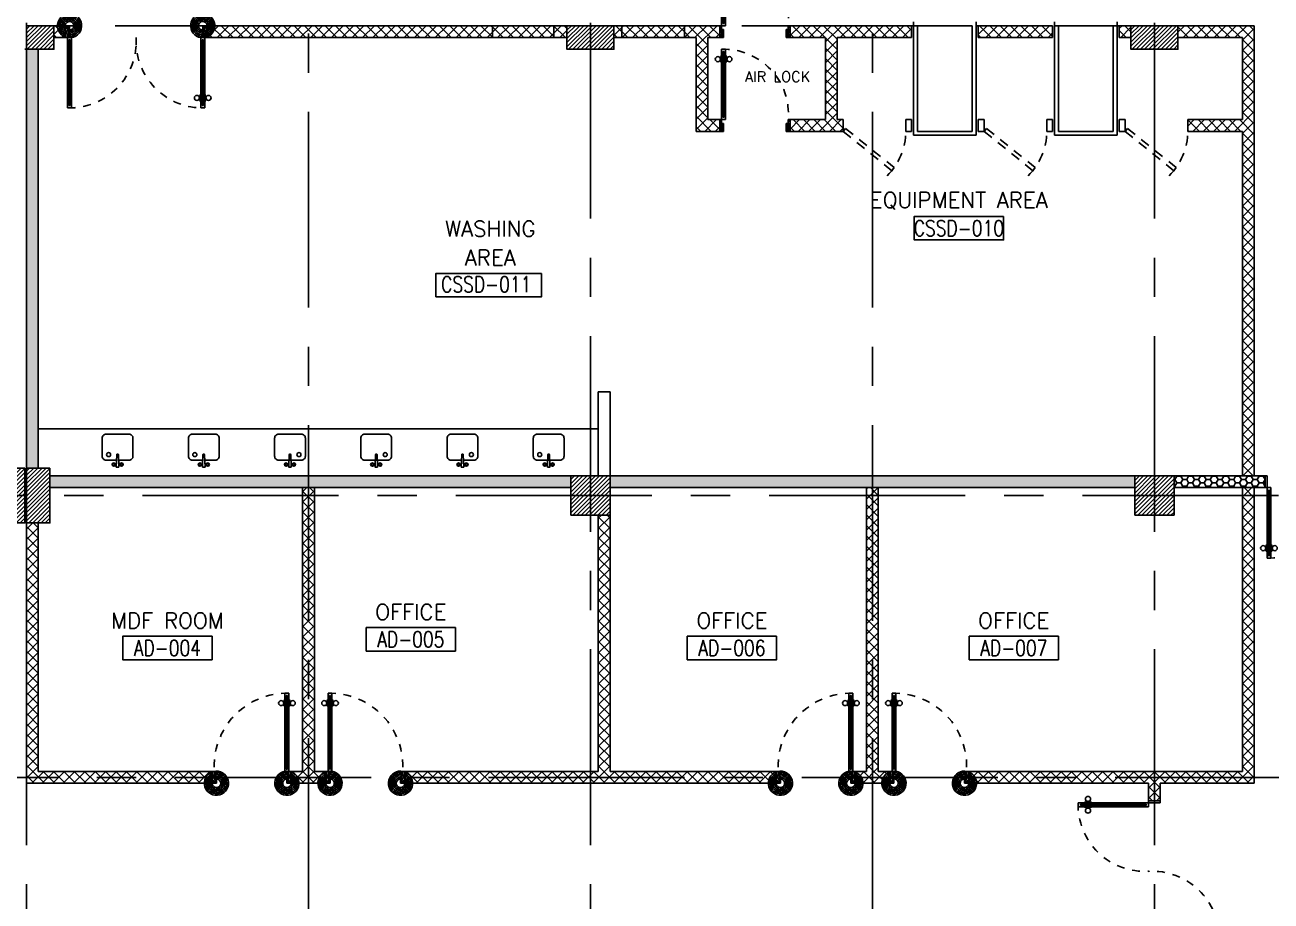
# Model space of a CAD drawing. Extents: x 417866.9 to 417960.2, y 43448 to 43538.2.
# Drawn here: x 417915.52 to 417931.43, y 43483.29 to 43494.48 of the extents above; entities that cross this region are included whole.
import ezdxf
from ezdxf.enums import TextEntityAlignment as Align

# ---------------------------------------------------------------- set-up
doc = ezdxf.new("R2010")
doc.units = 0
doc.header["$MEASUREMENT"] = 0
for name, pattern in [('CENTERX2', [4, 2.5, -0.5, 0.5, -0.5]), ('HIDDEN', [0.375, 0.25, -0.125]), ('HIDDEN2', [0.1875, 0.125, -0.0625])]:
    doc.linetypes.add(name, pattern=pattern)
doc.layers.get('0').update_dxf_attribs({"linetype": 'CONTINUOUS'})
for name, color, linetype in [('AXES', 11, 'CENTERX2'), ('COL', 2, 'CONTINUOUS'), ('DIM', 4, 'CONTINUOUS'), ('DOOR', 4, 'CONTINUOUS'), ('EJ', 8, 'CONTINUOUS'), ('EQ', 5, 'CONTINUOUS'), ('FHC', 2, 'CONTINUOUS'), ('FIX', 3, 'CONTINUOUS'), ('HAT', 8, 'CONTINUOUS'), ('ME-FIX', 3, 'CONTINUOUS'), ('RM-BOX', 2, 'CONTINUOUS'), ('RM-NAME', 2, 'CONTINUOUS'), ('RM-NO', 2, 'CONTINUOUS'), ('WALL', 2, 'CONTINUOUS'), ('WallType', 11, 'CONTINUOUS'), ('WallType2', 3, 'CONTINUOUS'), ('WIN', 5, 'CONTINUOUS')]:
    doc.layers.add(name, color=color, linetype=linetype)
doc.layers.get('DIM').off()
doc.styles.add('ROMANC', font='romanc', dxfattribs={"height": 0.1})
doc.styles.add('ROMANS', font='ROMANS.shx', dxfattribs={"width": 0.6})
pattern_1 = [(0, (0, 0), (0.075, 0.04330127), [0.05, -0.1]), (120, (0, 0), (-0.074999999836, 0.043301270284), [0.05, -0.1]), (60, (0, 0), (1.64e-10, 0.086602540284), [-0.1, 0.05])]
pattern_2 = [(45, (0, 0), (-0.066291260736, 0.066291260736), []), (135, (0, 0), (-0.066291260736, -0.066291260736), [])]

# ---------------------------------------------------------------- blocks, each defined once
blk = doc.blocks.new('RM1')
at = {"layer": 'RM-BOX'}
blk.add_lwpolyline([(570, -200), (-570, -200), (-570, -500), (570, -500)], close=True, dxfattribs=at)
at = {"layer": 'RM-NAME', "style": 'ROMANS'}
for tag, p in [('ROOMNAME1', (0, 324)), ('ROOMNAME2', (0, 0))]:
    blk.add_attdef(tag, text='', height=200, dxfattribs=at).set_placement(p, align=Align.MIDDLE)
at = {"layer": 'RM-NO', "style": 'ROMANS', "width": 0.8}
blk.add_attdef('ROOMNO', text='', height=200, dxfattribs=at).set_placement((0, -350), align=Align.MIDDLE)
blk = doc.blocks.new('A$C24ED45A6')
at = {"layer": 'DOOR', "color": 0, "linetype": 'ByBlock'}
for p, q in [((925, 1100), (925, 1150)), ((925, 1150), (975, 1150)), ((975, 1150), (925, 1150)), ((942, 1100), (942, 1120)), ((958, 1120), (942, 1120)), ((958, 1100), (958, 1120)), ((975, 1100), (975, 1150)), ((909, 1055), (909, 990)), ((918, 1055), (909, 1055)), ((918, 990), (909, 990)), ((918, 978), (918, 1068)), ((925, 1068), (918, 1068)), ((918, 1055), (918, 990)), ((925, 978), (918, 978)), ((942, 1100), (925, 1100)), ((975, 1100), (958, 1100)), ((975, 1068), (982, 1068)), ((975, 978), (982, 978)), ((982, 978), (982, 1068)), ((982, 1055), (982, 990)), ((982, 1055), (991, 1055)), ((982, 990), (991, 990)), ((991, 1055), (991, 990)), ((925, 150), (925, 200)), ((925, 200), (942, 200)), ((942, 200), (942, 180)), ((942, 180), (958, 180)), ((958, 180), (958, 200)), ((958, 200), (975, 200)), ((975, 200), (975, 150)), ((0, 0), (0, 150)), ((0, 150), (25, 150)), ((50, 0), (0, 0)), ((25, 150), (25, 100)), ((25, 100), (50, 100)), ((50, 100), (50, 0)), ((925, 150), (975, 150)), ((975, 100), (950, 100)), ((950, 100), (950, 0)), ((1000, 150), (975, 150)), ((975, 150), (975, 100)), ((1000, 150), (1000, 0)), ((950, 0), (1000, 0))]:
    blk.add_line(p, q, dxfattribs=at)
at = {"layer": 'DOOR', "linetype": 'ByBlock'}
for p, q in [((925, 1100), (925, 200)), ((942, 200), (942, 1100)), ((958, 200), (958, 1100)), ((975, 200), (975, 1100))]:
    blk.add_line(p, q, dxfattribs=at)
at = {"layer": 'DOOR', "color": 9, "linetype": 'ByBlock'}
for p, q in [((50, 0), (0, 114)), ((50, 0), (0, 40)), ((50, 0), (37, 100)), ((950, 0), (1000, 114)), ((950, 0), (963, 100)), ((950, 0), (1000, 40))]:
    blk.add_line(p, q, dxfattribs=at)
at = {"layer": 'DOOR', "color": 0, "linetype": 'ByBlock'}
for centre in [(876, 1023), (1024, 1023)]:
    blk.add_circle(centre, 32.4, dxfattribs=at)
at = {"layer": 'DOOR', "linetype": 'HIDDEN', "ltscale": 0.5}
blk.add_arc((950, 222), 928, 88.456, 184.4816, dxfattribs=at)
at = {"layer": 'DOOR', "color": 9, "linetype": 'ByBlock'}
for centre, radius, start, end in [((50, 0), 154, 103.7142, 108.8947), ((50, 0), 134, 100.72, 111.8402), ((50, 0), 114, 102.6226, 115.9162), ((50, 0), 94.4, 90, 121.9818), ((50, 0), 74.4, 90, 132.2236), ((50, 0), 54.4, 90, 156.7926), ((50, 0), 34.4, 90, 180), ((50, 0), 14.4, 90, 180), ((950, 0), 94.4, 58.0182, 90), ((950, 0), 74.4, 47.7764, 90), ((950, 0), 54.4, 23.2074, 90), ((950, 0), 34.4, 0, 90), ((950, 0), 14.4, 0, 90), ((950, 0), 134, 68.1598, 79.28), ((950, 0), 114, 64.0838, 77.3774), ((950, 0), 154, 71.1053, 76.2858)]:
    blk.add_arc(centre, radius, start, end, dxfattribs=at)
at = {"layer": 'WALL'}
blk.add_line((1000, 0), (1000, 150), dxfattribs=at)
blk = doc.blocks.new('COL50')
at = {"layer": 'COL'}
blk.add_lwpolyline([(-250, 250), (-250, -250), (250, -250), (250, 250)], close=True, dxfattribs=at)
blk = doc.blocks.new('*X71')
at = {"color": 0}
for p, q in [((227929, 32290), (228400, 32761)), ((227929, 32343), (228347, 32761)), ((227929, 32396), (228294, 32761)), ((227929, 32449), (228241, 32761)), ((227929, 32502), (228188, 32761)), ((227929, 32555), (228135, 32761)), ((227929, 32608), (228082, 32761)), ((227929, 32661), (228029, 32761)), ((227929, 32714), (227976, 32761)), ((227953, 32261), (228429, 32737)), ((228006, 32261), (228429, 32684)), ((228059, 32261), (228429, 32631)), ((228112, 32261), (228429, 32578)), ((228165, 32261), (228429, 32525)), ((228218, 32261), (228429, 32472)), ((228271, 32261), (228429, 32419)), ((228324, 32261), (228429, 32366)), ((228377, 32261), (228429, 32312))]:
    blk.add_line(p, q, dxfattribs=at)
blk = doc.blocks.new('*X69')
at = {"color": 0}
for p, q in [((235129, 32277), (235612, 32761)), ((235129, 32330), (235559, 32761)), ((235129, 32383), (235506, 32761)), ((235129, 32436), (235453, 32761)), ((235129, 32489), (235400, 32761)), ((235129, 32542), (235347, 32761)), ((235129, 32595), (235294, 32761)), ((235129, 32649), (235241, 32761)), ((235129, 32702), (235188, 32761)), ((235129, 32755), (235135, 32761)), ((235165, 32261), (235629, 32724)), ((235218, 32261), (235629, 32671)), ((235271, 32261), (235629, 32618)), ((235324, 32261), (235629, 32565)), ((235377, 32261), (235629, 32512)), ((235430, 32261), (235629, 32459)), ((235483, 32261), (235629, 32406)), ((235537, 32261), (235629, 32353)), ((235590, 32261), (235629, 32300))]:
    blk.add_line(p, q, dxfattribs=at)
blk = doc.blocks.new('C11')
at = {"layer": 'HAT'}
h = blk.add_hatch(dxfattribs=at)
h.set_pattern_fill('ANSI31', color=256, scale=300, style=0)
h.set_pattern_definition([(45, (-383765.23, -62181), (-26.5165043, 26.5165043), [])])
h.paths.add_polyline_path([(-20, 350), (-20, 700), (-320, 700), (-320, 350)])
h.paths.add_polyline_path([(-320, 0), (-20, 0), (-20, 350), (-320, 350)])
h = blk.add_hatch(dxfattribs=at)
h.set_pattern_fill('ANSI31', color=256, scale=300, style=0)
h.set_pattern_definition([(45, (-383445.23, -62181), (-26.5165043, 26.5165043), [])])
h.paths.add_polyline_path([(300, 350), (300, 700), (0, 700), (0, 350)])
h.paths.add_polyline_path([(0, 0), (300, 0), (300, 350), (0, 350)])
at = {"layer": 'COL'}
for points in [[(-20, 700), (-20, 0), (-320, 0), (-320, 700)], [(300, 700), (300, 0), (0, 0), (0, 700)]]:
    blk.add_lwpolyline(points, close=True, dxfattribs=at)
blk = doc.blocks.new('DOOR90')
at = {"layer": 'DOOR', "color": 7, "linetype": 'ByBlock'}
for p, q in [((-150, 0), (0, 0)), ((-150, 0), (-150, -25)), ((0, -50), (-114, 0)), ((0, -50), (-40, 0)), ((0, -50), (0, 0)), ((-1000, -25), (-1050, -25)), ((-1050, -75), (-1050, -25)), ((-1050, -25), (-1050, -75)), ((-1000, -75), (-1050, -75)), ((-1000, -42), (-1020, -42)), ((-1020, -42), (-1020, -58)), ((-1000, -58), (-1020, -58)), ((-1000, -25), (-1000, -42)), ((-1000, -58), (-1000, -75)), ((-878, -18), (-968, -18)), ((-968, -25), (-968, -18)), ((-968, -75), (-968, -82)), ((-878, -82), (-968, -82)), ((-955, -9), (-890, -9)), ((-955, -18), (-955, -9)), ((-955, -18), (-890, -18)), ((-955, -82), (-890, -82)), ((-955, -82), (-955, -91)), ((-955, -91), (-890, -91)), ((-890, -18), (-890, -9)), ((-890, -82), (-890, -91)), ((-878, -25), (-878, -18)), ((-878, -75), (-878, -82)), ((-200, -25), (-150, -25)), ((-200, -42), (-200, -25)), ((-180, -42), (-200, -42)), ((-200, -58), (-180, -58)), ((-200, -75), (-200, -58)), ((-150, -75), (-200, -75)), ((-180, -58), (-180, -42)), ((-150, -25), (-100, -25)), ((-150, -75), (-150, -25)), ((-100, -25), (-100, -50)), ((0, -50), (-100, -37)), ((-100, -50), (0, -50)), ((-150, -875), (-100, -875)), ((-150, -900), (-150, -875)), ((-150, -900), (0, -900)), ((0, -900), (-150, -900)), ((0, -850), (-114, -900)), ((-100, -875), (-100, -850)), ((0, -850), (-100, -863)), ((-100, -850), (0, -850)), ((0, -850), (-40, -900)), ((0, -850), (0, -900))]:
    blk.add_line(p, q, dxfattribs=at)
at = {"layer": 'DOOR', "linetype": 'ByBlock'}
for p, q in [((-200, -25), (-1000, -25)), ((-200, -42), (-1000, -42)), ((-200, -58), (-1000, -58)), ((-1000, -75), (-200, -75))]:
    blk.add_line(p, q, dxfattribs=at)
at = {"layer": 'DOOR', "color": 7, "linetype": 'ByBlock'}
for centre in [(-923, 24), (-923, -124)]:
    blk.add_circle(centre, 32.4, dxfattribs=at)
for centre, radius, start, end in [((0, -50), 154, 161.1053, 166.2858), ((0, -50), 94.4, 148.0182, 180), ((0, -50), 134, 158.1598, 169.28), ((0, -50), 114, 154.0838, 167.3774), ((0, -50), 74.4, 137.7764, 180), ((0, -50), 54.4, 113.2074, 180), ((0, -50), 34.4, 90, 180), ((0, -50), 14.4, 90, 180), ((0, -850), 154, 193.7142, 198.8947), ((0, -850), 134, 190.72, 201.8402), ((0, -850), 94.4, 180, 211.9818), ((0, -850), 74.4, 180, 222.2236), ((0, -850), 54.4, 180, 246.7926), ((0, -850), 34.4, 180, 270), ((0, -850), 14.4, 180, 270)]:
    blk.add_arc(centre, radius, start, end, dxfattribs=at)
at = {"layer": 'DOOR', "linetype": 'HIDDEN', "ltscale": 0.5}
blk.add_arc((-222, -50), 828, 178.2701, 275.003, dxfattribs=at)
blk = doc.blocks.new('fe-door')
at = {"layer": 'DOOR', "color": 0, "linetype": 'ByBlock'}
for p, q in [((-900, 1775), (-900, 1725)), ((-900, 1725), (-900, 1775)), ((-850, 1775), (-900, 1775)), ((-870, 1758), (-870, 1742)), ((-850, 1758), (-870, 1758)), ((-850, 1775), (-850, 1758)), ((-818, 1775), (-818, 1782)), ((-728, 1782), (-818, 1782)), ((-805, 1782), (-805, 1791)), ((-805, 1791), (-740, 1791)), ((-805, 1782), (-740, 1782)), ((-740, 1782), (-740, 1791)), ((-728, 1775), (-728, 1782)), ((-50, 1758), (-50, 1775)), ((-50, 1775), (0, 1775)), ((-30, 1758), (-50, 1758)), ((-30, 1742), (-30, 1758)), ((150, 1800), (0, 1800)), ((0, 1800), (0, 1775)), ((0, 1725), (0, 1775)), ((0, 1775), (150, 1775)), ((150, 1775), (150, 1800)), ((-850, 1725), (-900, 1725)), ((-850, 1742), (-870, 1742)), ((-850, 1742), (-850, 1725)), ((-818, 1725), (-818, 1718)), ((-728, 1718), (-818, 1718)), ((-805, 1718), (-805, 1709)), ((-805, 1718), (-740, 1718)), ((-805, 1709), (-740, 1709)), ((-740, 1718), (-740, 1709)), ((-728, 1725), (-728, 1718)), ((-50, 1725), (-50, 1742)), ((-50, 1742), (-30, 1742)), ((0, 1725), (-50, 1725)), ((0, 75), (0, 25)), ((0, 75), (50, 75)), ((0, 0), (0, 25)), ((0, 25), (50, 25)), ((150, 25), (0, 25)), ((0, 0), (150, 0)), ((30, 58), (30, 42)), ((50, 58), (30, 58)), ((30, 42), (50, 42)), ((50, 75), (50, 58)), ((50, 42), (50, 25)), ((150, 25), (150, 0)), ((850, 58), (850, 75)), ((850, 75), (900, 75)), ((850, 58), (870, 58)), ((850, 25), (850, 42)), ((850, 42), (870, 42)), ((850, 25), (900, 25)), ((870, 42), (870, 58)), ((900, 25), (900, 75)), ((900, 75), (900, 25))]:
    blk.add_line(p, q, dxfattribs=at)
at = {"layer": 'DOOR', "linetype": 'ByBlock'}
for p, q in [((-50, 1775), (-850, 1775)), ((-50, 1758), (-850, 1758)), ((-50, 1742), (-850, 1742)), ((-850, 1725), (-50, 1725)), ((850, 75), (50, 75)), ((50, 58), (850, 58)), ((50, 42), (850, 42)), ((50, 25), (850, 25))]:
    blk.add_line(p, q, dxfattribs=at)
at = {"layer": 'DOOR', "color": 0, "linetype": 'ByBlock'}
for centre in [(-773, 1824), (-773, 1676)]:
    blk.add_circle(centre, 32.4, dxfattribs=at)
at = {"layer": 'DOOR', "linetype": 'HIDDEN', "ltscale": 0.5}
for centre, start, end in [((-49, 1750), 178.3174, 273.2965), ((49, 50), 358.3174, 93.2965)]:
    blk.add_arc(centre, 851, start, end, dxfattribs=at)
at = {"layer": 'WALL'}
for p, q in [((0, 1800), (150, 1800)), ((0, 0), (150, 0))]:
    blk.add_line(p, q, dxfattribs=at)
at = {"layer": 'WALL', "linetype": 'ByBlock'}
blk.add_line((0, 1800), (150, 1800), dxfattribs=at)
blk = doc.blocks.new('A$C272A55A0')
at = {"layer": 'DOOR', "color": 0, "linetype": 'ByBlock'}
for p, q in [((0, 900), (0, 1050)), ((50, 1050), (0, 1050)), ((50, 950), (50, 1050)), ((1750, 950), (1750, 1050)), ((1750, 1050), (1800, 1050)), ((1800, 1050), (1800, 900)), ((0, 900), (25, 900)), ((25, 950), (50, 950)), ((25, 900), (25, 950)), ((75, 900), (25, 900)), ((25, 850), (25, 900)), ((42, 850), (25, 850)), ((58, 870), (42, 870)), ((42, 870), (42, 850)), ((58, 850), (58, 870)), ((75, 850), (58, 850)), ((75, 900), (75, 850)), ((1725, 900), (1775, 900)), ((1725, 900), (1725, 850)), ((1725, 850), (1742, 850)), ((1742, 870), (1758, 870)), ((1742, 850), (1742, 870)), ((1775, 950), (1750, 950)), ((1758, 870), (1758, 850)), ((1758, 850), (1775, 850)), ((1775, 900), (1775, 950)), ((1800, 900), (1775, 900)), ((1775, 850), (1775, 900)), ((1718, 160), (1709, 160)), ((1709, 95), (1709, 160)), ((1725, 173), (1718, 173)), ((1718, 173), (1718, 83)), ((1718, 95), (1718, 160)), ((1775, 173), (1782, 173)), ((1782, 173), (1782, 83)), ((1782, 160), (1791, 160)), ((1782, 95), (1782, 160)), ((1791, 95), (1791, 160)), ((25, 50), (42, 50)), ((25, 50), (25, 0)), ((25, 0), (75, 0)), ((75, 0), (25, 0)), ((42, 50), (42, 30)), ((42, 30), (58, 30)), ((58, 50), (75, 50)), ((58, 50), (58, 30)), ((75, 50), (75, 0)), ((1718, 95), (1709, 95)), ((1725, 83), (1718, 83)), ((1742, 50), (1725, 50)), ((1725, 50), (1725, 0)), ((1775, 0), (1725, 0)), ((1725, 0), (1775, 0)), ((1742, 50), (1742, 30)), ((1758, 30), (1742, 30)), ((1775, 50), (1758, 50)), ((1758, 50), (1758, 30)), ((1775, 83), (1782, 83)), ((1775, 50), (1775, 0)), ((1782, 95), (1791, 95))]:
    blk.add_line(p, q, dxfattribs=at)
at = {"layer": 'DOOR', "color": 9, "linetype": 'ByBlock'}
for p, q in [((50, 1050), (0, 1010)), ((50, 1050), (0, 937)), ((50, 1050), (37, 950)), ((1750, 1050), (1800, 1010)), ((1750, 1050), (1800, 937)), ((1750, 1050), (1763, 950))]:
    blk.add_line(p, q, dxfattribs=at)
at = {"layer": 'DOOR', "linetype": 'ByBlock'}
for p, q in [((25, 850), (25, 50)), ((42, 850), (42, 50)), ((58, 850), (58, 50)), ((75, 50), (75, 850)), ((1725, 50), (1725, 850)), ((1742, 850), (1742, 50)), ((1758, 850), (1758, 50)), ((1775, 850), (1775, 50))]:
    blk.add_line(p, q, dxfattribs=at)
at = {"layer": 'DOOR', "color": 0, "linetype": 'ByBlock'}
for centre in [(1676, 128), (1824, 128)]:
    blk.add_circle(centre, 32.4, dxfattribs=at)
at = {"layer": 'DOOR', "color": 9, "linetype": 'ByBlock'}
for centre, radius, start, end in [((50, 1050), 54.4, 203.2074, 270), ((50, 1050), 74.4, 227.7764, 270), ((50, 1050), 94.4, 238.0182, 270), ((50, 1050), 34.4, 180, 270), ((50, 1050), 14.4, 180, 270), ((1750, 1050), 14.4, 270, 0), ((1750, 1050), 34.4, 270, 0), ((1750, 1050), 54.4, 270, 336.7926), ((1750, 1050), 74.4, 270, 312.2236), ((1750, 1050), 94.4, 270, 301.9818), ((50, 1050), 114, 244.0838, 257.3774), ((50, 1050), 134, 248.1598, 259.28), ((50, 1050), 154, 251.1053, 256.2858), ((1750, 1050), 114, 282.6226, 295.9162), ((1750, 1050), 134, 280.72, 291.8402), ((1750, 1050), 154, 283.7142, 288.8947)]:
    blk.add_arc(centre, radius, start, end, dxfattribs=at)
at = {"layer": 'DOOR', "linetype": 'HIDDEN', "ltscale": 0.5}
for centre, start, end in [((50, 851), 268.3174, 3.2965), ((1750, 851), 176.7035, 271.6826)]:
    blk.add_arc(centre, 851, start, end, dxfattribs=at)
at = {"layer": 'WALL', "linetype": 'ByBlock'}
blk.add_line((1800, 900), (1800, 1050), dxfattribs=at)
blk = doc.blocks.new('A$C3D1F6B3C')
at = {"layer": 'ME-FIX'}
blk.add_lwpolyline([(0.209, 0.088), (0.343, 0.088, 0.414214), (0.393, 0.138), (0.393, 0.369, 0.414214), (0.343, 0.419), (0.05, 0.419, 0.414214), (0, 0.369), (0, 0.138, 0.414214), (0.05, 0.088), (0.184, 0.088)], format="xyb", dxfattribs=at)
blk.add_lwpolyline([(0.18, 0), (0.212, 0), (0.206, 0.155, 1), (0.186, 0.155)], format="xyb", close=True, dxfattribs=at)
for centre, radius in [((0.082, 0.158), 0.0255), ((0.147, 0.031), 0.0217), ((0.147, 0.031), 0.014), ((0.246, 0.031), 0.0217), ((0.246, 0.031), 0.014)]:
    blk.add_circle(centre, radius, dxfattribs=at)

msp = doc.modelspace()

# ---------------------------------------------------------------- hatches: boundary and pattern name
at = {"layer": 'FHC', "linetype": 'ByBlock', "ltscale": 0.3}
h = msp.add_hatch(dxfattribs=at)
h.set_pattern_fill('ANSI32', color=11, scale=175, angle=90, style=0)
h.set_pattern_definition([(135, (417946.38262, 43252.75314), (-0.046403882, -0.046403882), []), (135, (417946.38262, 43252.78408), (-0.046403882, -0.046403882), [])])
h.paths.add_polyline_path([(417915.3316, 43485.8693), (417915.1416, 43485.8693), (417915.1416, 43484.9493), (417915.3316, 43484.9493)])
h.paths.add_polyline_path([(417915.7527, 43484.7367), (417915.3319, 43484.7367), (417915.3319, 43484.9992), (417915.7527, 43484.9992)], flags=9)
at = {"layer": 'HAT'}
h = msp.add_hatch(dxfattribs=at)
h.set_pattern_fill('ANSI31', color=256, scale=0.3, style=0)
h.set_pattern_definition([(45, (417532.141385, 43455.643322), (-0.0265165043, 0.0265165043), [])])
h.paths.add_polyline_path([(417915.5366, 43494.1743), (417915.8866, 43494.1743), (417915.8866, 43494.4743), (417915.5366, 43494.4743)])
h = msp.add_hatch(dxfattribs=at)
h.set_pattern_fill('ANSI31', color=256, scale=0.3, style=0)
h.set_pattern_definition([(45, (417564.191385, 43455.643322), (-0.0265165043, 0.0265165043), [])])
h.paths.add_polyline_path([(417922.7366, 43494.1743), (417922.7366, 43494.4743), (417922.4366, 43494.4743), (417922.4366, 43494.1743)])
h.paths.add_polyline_path([(417923.0366, 43494.1743), (417923.0366, 43494.4743), (417922.7366, 43494.4743), (417922.7366, 43494.1743)])
h = msp.add_hatch(dxfattribs=at)
h.set_pattern_fill('ANSI31', color=256, scale=0.3, style=0)
h.set_pattern_definition([(45, (417476.511385, 43455.963322), (-0.0265165043, 0.0265165043), [])])
h.paths.add_polyline_path([(417929.9366, 43494.1743), (417929.9366, 43494.4743), (417930.2366, 43494.4743), (417930.2366, 43494.1743)])
h.paths.add_polyline_path([(417929.6366, 43494.1743), (417929.6366, 43494.4743), (417929.9366, 43494.4743), (417929.9366, 43494.1743)])
at = {"layer": 'WallType'}
h = msp.add_hatch(dxfattribs=at)
h.set_pattern_fill('ANSI37', color=256, scale=0.75, style=0)
h.set_pattern_definition(pattern_2)
h.paths.add_polyline_path([(417916.0366, 43494.4743), (417915.8866, 43494.4743), (417915.8866, 43494.3243), (417916.0366, 43494.3243)])
h = msp.add_hatch(dxfattribs=at)
h.set_pattern_fill('ANSI37', color=256, scale=0.75, style=0)
h.set_pattern_definition(pattern_2)
h.paths.add_polyline_path([(417921.4868, 43494.4743), (417917.8366, 43494.4743), (417917.8366, 43494.3243), (417921.4868, 43494.3243)])
h = msp.add_hatch(dxfattribs=at)
h.set_pattern_fill('ANSI37', color=256, scale=0.75, style=0)
h.set_pattern_definition(pattern_2)
h.paths.add_polyline_path([(417922.2694, 43494.4743), (417921.4868, 43494.4743), (417921.4868, 43494.3243), (417922.2694, 43494.3243)])
h.paths.add_polyline_path([(417922.4366, 43494.4743), (417922.2694, 43494.4743), (417922.2694, 43494.3243), (417922.4366, 43494.3243)])
h = msp.add_hatch(dxfattribs=at)
h.set_pattern_fill('ANSI37', color=256, scale=0.75, style=0)
h.set_pattern_definition(pattern_2)
h.paths.add_polyline_path([(417923.9366, 43494.4743), (417923.1366, 43494.4743), (417923.1366, 43494.3243), (417923.9366, 43494.3243)])
h.paths.add_polyline_path([(417923.1366, 43494.4743), (417923.0366, 43494.4743), (417923.0366, 43494.3243), (417923.1366, 43494.3243)])
h = msp.add_hatch(dxfattribs=at)
h.set_pattern_fill('ANSI37', color=256, scale=0.75, style=0)
h.set_pattern_definition(pattern_2)
h.paths.add_polyline_path([(417924.2366, 43494.3243), (417924.3866, 43494.3243), (417924.3866, 43494.4743), (417923.9366, 43494.4743), (417923.9366, 43494.3243), (417924.0866, 43494.3243), (417924.0866, 43493.1243), (417924.3866, 43493.1243), (417924.3866, 43493.2743), (417924.2366, 43493.2743)])
h = msp.add_hatch(dxfattribs=at)
h.set_pattern_fill('ANSI37', color=256, scale=0.75, style=0)
h.set_pattern_definition(pattern_2)
h.paths.add_polyline_path([(417928.6366, 43494.4743), (417927.6866, 43494.4743), (417927.6866, 43494.3243), (417928.6366, 43494.3243)])
h.paths.add_polyline_path([(417926.8366, 43494.4743), (417925.2866, 43494.4743), (417925.2866, 43494.3243), (417925.7366, 43494.3243), (417925.7366, 43493.2743), (417925.2866, 43493.2743), (417925.2866, 43493.1243), (417925.9616, 43493.1243), (417925.9616, 43493.2743), (417925.8866, 43493.2743), (417925.8866, 43494.3243), (417926.8366, 43494.3243)])
h = msp.add_hatch(dxfattribs=at)
h.set_pattern_fill('ANSI37', color=256, scale=0.75, style=0)
h.set_pattern_definition(pattern_2)
h.paths.add_polyline_path([(417929.6366, 43494.4743), (417929.4866, 43494.4743), (417929.4866, 43494.3243), (417929.6366, 43494.3243)])
h = msp.add_hatch(dxfattribs=at)
h.set_pattern_fill('ANSI37', color=256, scale=0.75, style=0)
h.set_pattern_definition(pattern_2)
h.paths.add_polyline_path([(417931.2116, 43494.4743), (417931.0616, 43494.4743), (417930.2366, 43494.4743), (417930.2366, 43494.3243), (417931.0616, 43494.3243), (417931.0616, 43493.2743), (417930.3616, 43493.2743), (417930.3616, 43493.1243), (417931.0616, 43493.1243), (417931.0616, 43488.7243), (417931.2116, 43488.7243)])
h = msp.add_hatch(dxfattribs=at)
h.set_pattern_fill('ANSI37', color=256, scale=0.75, style=0)
h.set_pattern_definition(pattern_2)
h.paths.add_polyline_path([(417917.9116, 43484.9493), (417915.6866, 43484.9493), (417915.6866, 43488.1243), (417915.5366, 43488.1243), (417915.5366, 43484.7993), (417917.9116, 43484.7993)])
h.paths.add_polyline_path([(417919.2116, 43488.5743), (417919.0616, 43488.5743), (417919.0616, 43484.9493), (417918.9116, 43484.9493), (417918.9116, 43484.7993), (417919.3616, 43484.7993), (417919.3616, 43484.9493), (417919.2116, 43484.9493)])
h.paths.add_polyline_path([(417922.9866, 43488.2243), (417922.8366, 43488.2243), (417922.8366, 43484.9493), (417920.3616, 43484.9493), (417920.3616, 43484.7993), (417925.1116, 43484.7993), (417925.1116, 43484.9493), (417922.9866, 43484.9493)])
h.paths.add_polyline_path([(417926.4116, 43488.5743), (417926.2616, 43488.5743), (417926.2616, 43484.9493), (417926.1116, 43484.9493), (417926.1116, 43484.7993), (417926.5616, 43484.7993), (417926.5616, 43484.9493), (417926.4116, 43484.9493)])
h.paths.add_polyline_path([(417931.2116, 43488.5743), (417931.2108, 43488.5743), (417931.0616, 43488.5743), (417931.0616, 43484.9493), (417927.5616, 43484.9493), (417927.5616, 43484.7993), (417929.8616, 43484.7993), (417929.8616, 43484.5743), (417930.0116, 43484.5743), (417930.0116, 43484.7993), (417931.2116, 43484.7993)])
at = {"layer": 'WallType2'}
h = msp.add_hatch(dxfattribs=at)
h.set_pattern_fill('HONEY', color=256, scale=0.4, style=0)
h.set_pattern_definition(pattern_1)
h.paths.add_polyline_path([(417915.6866, 43494.1743), (417915.5366, 43494.1743), (417915.5366, 43488.8243), (417915.6866, 43488.8243)])
h = msp.add_hatch(dxfattribs=at)
h.set_pattern_fill('HONEY', color=256, scale=0.4, style=0)
h.set_pattern_definition(pattern_1)
h.paths.add_polyline_path([(417922.4866, 43488.7243), (417915.8366, 43488.7243), (417915.8366, 43488.5743), (417919.0616, 43488.5743), (417922.4866, 43488.5743)])
h = msp.add_hatch(dxfattribs=at)
h.set_pattern_fill('HONEY', color=256, scale=0.4, style=0)
h.set_pattern_definition(pattern_1)
h.paths.add_polyline_path([(417929.6866, 43488.7243), (417922.9866, 43488.7243), (417922.9866, 43488.5743), (417926.2616, 43488.5743), (417929.6866, 43488.5743)])
h = msp.add_hatch(dxfattribs=at)
h.set_pattern_fill('HONEY', color=256, scale=0.4, style=0)
h.set_pattern_definition(pattern_1)
h.paths.add_polyline_path([(417931.3491, 43488.7243), (417931.2108, 43488.7243), (417930.1866, 43488.7243), (417930.1866, 43488.5743), (417931.2116, 43488.5743), (417931.3491, 43488.5743)])
h.paths.add_polyline_path([(417933.2866, 43488.7243), (417933.1491, 43488.7243), (417933.1491, 43488.5743), (417933.2866, 43488.5743)])

# ---------------------------------------------------------------- linework, layer by layer
at = {"layer": 'AXES'}
for p, q in [((417922.7366, 43460.01), (417922.7366, 43537.5491)), ((417929.9366, 43460.01), (417929.9366, 43537.5491)), ((417915.5366, 43460.01), (417915.5366, 43537.1991)), ((417919.1366, 43466.8743), (417919.1366, 43525.6943)), ((417926.3366, 43466.8743), (417926.3366, 43525.6943)), ((417959.1694, 43494.4743), (417889.6966, 43494.4743)), ((417959.5194, 43488.4743), (417889.6966, 43488.4743)), ((417947.9366, 43484.8743), (417873.4766, 43484.8743))]:
    msp.add_line(p, q, dxfattribs=at)
at = {"layer": 'COL'}
for points in [[(417915.5366, 43494.4743), (417915.5366, 43494.1743), (417915.8866, 43494.1743), (417915.8866, 43494.4743)], [(417923.0366, 43494.4743), (417922.4366, 43494.4743), (417922.4366, 43494.1743), (417923.0366, 43494.1743)], [(417929.6366, 43494.4743), (417930.2366, 43494.4743), (417930.2366, 43494.1743), (417929.6366, 43494.1743)]]:
    msp.add_lwpolyline(points, close=True, dxfattribs=at)
at = {"layer": 'DOOR', "color": 0}
msp.add_line((417915.5366, 43494.1743), (417915.5166, 43494.1743), dxfattribs=at)
at = {"layer": 'DOOR'}
for p, q in [((417925.993, 43493.1633), (417925.9616, 43493.1243)), ((417927.793, 43493.1633), (417927.7616, 43493.1243)), ((417929.593, 43493.1633), (417929.5616, 43493.1243))]:
    msp.add_line(p, q, dxfattribs=at)
at = {"layer": 'DOOR', "linetype": 'HIDDEN2'}
for p, q in [((417925.9616, 43493.1243), (417926.5845, 43492.6223)), ((417926.6159, 43492.6613), (417925.993, 43493.1633)), ((417927.7616, 43493.1243), (417928.3845, 43492.6223)), ((417928.4159, 43492.6613), (417927.793, 43493.1633)), ((417929.5616, 43493.1243), (417930.1845, 43492.6223)), ((417930.2159, 43492.6613), (417929.593, 43493.1633)), ((417926.5845, 43492.6223), (417926.6159, 43492.6613)), ((417928.3845, 43492.6223), (417928.4159, 43492.6613)), ((417930.1845, 43492.6223), (417930.2159, 43492.6613))]:
    msp.add_line(p, q, dxfattribs=at)
for centre in [(417925.9616, 43493.1243), (417927.7616, 43493.1243), (417929.5616, 43493.1243)]:
    msp.add_arc(centre, 0.8, 314.716, 0.00036, dxfattribs=at)
at = {"layer": 'EQ'}
for p, q in [((417926.8616, 43493.0743), (417926.8616, 43494.5243)), ((417927.6116, 43494.4743), (417926.9116, 43494.4743)), ((417926.9116, 43493.1243), (417926.9116, 43494.4743)), ((417927.6116, 43493.1243), (417927.6116, 43494.4743)), ((417927.6616, 43493.0743), (417927.6616, 43494.5243)), ((417928.6616, 43493.0743), (417928.6616, 43494.5243)), ((417928.7116, 43493.1243), (417928.7116, 43494.4743)), ((417928.7116, 43494.4743), (417929.4116, 43494.4743)), ((417929.4116, 43493.1243), (417929.4116, 43494.4743)), ((417929.4616, 43493.0743), (417929.4616, 43494.5243)), ((417926.9116, 43493.1243), (417927.6116, 43493.1243)), ((417928.7116, 43493.1243), (417929.4116, 43493.1243)), ((417926.8616, 43493.0743), (417927.6616, 43493.0743)), ((417928.6616, 43493.0743), (417929.4616, 43493.0743))]:
    msp.add_line(p, q, dxfattribs=at)
at = {"layer": 'FIX'}
msp.add_line((417915.6866, 43489.3243), (417922.8366, 43489.3243), dxfattribs=at)
at = {"layer": 'RM-BOX'}
msp.add_lwpolyline([(417922.1136, 43491.3115), (417920.7638, 43491.3115), (417920.7638, 43491.0115), (417922.1136, 43491.0115)], close=True, dxfattribs=at)
at = {"layer": 'WALL'}
for p, q in [((417915.8866, 43494.4743), (417916.0366, 43494.4743)), ((417916.0366, 43494.4743), (417916.0366, 43494.3243)), ((417917.8366, 43494.4743), (417917.8366, 43494.3243)), ((417917.8366, 43494.4743), (417917.8366, 43494.3243)), ((417917.8366, 43494.4743), (417921.4868, 43494.4743)), ((417921.4868, 43494.3243), (417921.4868, 43494.4743)), ((417922.2694, 43494.3243), (417922.2694, 43494.4743)), ((417922.2694, 43494.4743), (417922.4366, 43494.4743)), ((417923.0366, 43494.4743), (417923.1366, 43494.4743)), ((417923.1366, 43494.3243), (417923.1366, 43494.4743)), ((417923.9366, 43494.3243), (417923.9366, 43494.4743)), ((417923.9366, 43494.4743), (417924.3866, 43494.4743)), ((417924.3866, 43494.4743), (417924.3866, 43494.3243)), ((417924.3866, 43494.3243), (417924.3866, 43494.4743)), ((417924.3866, 43494.4743), (417924.3866, 43494.3243)), ((417925.2866, 43494.4743), (417926.8366, 43494.4743)), ((417925.2866, 43494.3243), (417925.2866, 43494.4743)), ((417925.2866, 43494.3243), (417925.2866, 43494.4743)), ((417925.2866, 43494.4743), (417925.2866, 43494.3243)), ((417926.8366, 43494.3243), (417926.8366, 43494.4743)), ((417928.6366, 43494.4743), (417927.6866, 43494.4743)), ((417927.6866, 43494.3243), (417927.6866, 43494.4743)), ((417928.6366, 43494.3243), (417928.6366, 43494.4743)), ((417929.4866, 43494.3243), (417929.4866, 43494.4743)), ((417929.4866, 43494.4743), (417929.6366, 43494.4743)), ((417930.2366, 43494.4743), (417931.1866, 43494.4743)), ((417931.0616, 43494.4743), (417931.2116, 43494.4743)), ((417931.2116, 43488.7243), (417931.2116, 43494.4743)), ((417915.8866, 43494.3243), (417916.0366, 43494.3243)), ((417917.8366, 43494.3243), (417921.4868, 43494.3243)), ((417922.2694, 43494.3243), (417922.4366, 43494.3243)), ((417923.0366, 43494.3243), (417923.1366, 43494.3243)), ((417923.9366, 43494.3243), (417924.0866, 43494.3243)), ((417924.0866, 43494.3243), (417924.0866, 43493.1243)), ((417924.2366, 43494.3243), (417924.2366, 43493.2743)), ((417924.2366, 43494.3243), (417924.3866, 43494.3243)), ((417925.7366, 43494.3243), (417925.2866, 43494.3243)), ((417925.7366, 43494.3243), (417925.7366, 43493.2743)), ((417925.8866, 43494.3243), (417925.8866, 43493.2743)), ((417925.8866, 43494.3243), (417926.8366, 43494.3243)), ((417926.4116, 43494.3243), (417926.8366, 43494.3243)), ((417928.6366, 43494.3243), (417927.6866, 43494.3243)), ((417929.4866, 43494.3243), (417929.6366, 43494.3243)), ((417930.2366, 43494.3243), (417931.0616, 43494.3243)), ((417931.0616, 43493.2743), (417931.0616, 43494.3243)), ((417915.5366, 43488.7243), (417915.5366, 43494.1743)), ((417915.6866, 43488.8243), (417915.6866, 43494.1743)), ((417924.3866, 43493.2743), (417924.2366, 43493.2743)), ((417924.3866, 43493.2743), (417924.3866, 43493.1243)), ((417924.3866, 43493.1243), (417924.3866, 43493.2743)), ((417924.3866, 43493.2743), (417924.3866, 43493.1243)), ((417925.2866, 43493.1243), (417925.2866, 43493.2743)), ((417925.2866, 43493.1243), (417925.2866, 43493.2743)), ((417925.2866, 43493.2743), (417925.2866, 43493.1243)), ((417925.2866, 43493.2743), (417925.7366, 43493.2743)), ((417925.9616, 43493.2743), (417925.8866, 43493.2743)), ((417925.9616, 43493.2743), (417925.9616, 43493.1243)), ((417926.7616, 43493.2743), (417926.7616, 43493.1243)), ((417926.7616, 43493.2743), (417926.8366, 43493.2743)), ((417926.8366, 43493.1243), (417926.8366, 43493.2743)), ((417927.6866, 43493.1243), (417927.6866, 43493.2743)), ((417927.7616, 43493.2743), (417927.6866, 43493.2743)), ((417927.7616, 43493.2743), (417927.7616, 43493.1243)), ((417928.6366, 43493.2743), (417928.5616, 43493.2743)), ((417928.5616, 43493.2743), (417928.5616, 43493.1243)), ((417928.6366, 43493.2743), (417928.6366, 43493.1243)), ((417929.4866, 43493.2743), (417929.5616, 43493.2743)), ((417929.4866, 43493.2743), (417929.4866, 43493.1243)), ((417929.5616, 43493.2743), (417929.5616, 43493.1243)), ((417931.0616, 43493.2743), (417930.3616, 43493.2743)), ((417930.3616, 43493.2743), (417930.3616, 43493.1243)), ((417924.3866, 43493.1243), (417924.0866, 43493.1243)), ((417925.2866, 43493.1243), (417925.9616, 43493.1243)), ((417926.7616, 43493.1243), (417926.8366, 43493.1243)), ((417927.7616, 43493.1243), (417927.6866, 43493.1243)), ((417928.6366, 43493.1243), (417928.5616, 43493.1243)), ((417929.4866, 43493.1243), (417929.5616, 43493.1243)), ((417931.0616, 43493.1243), (417930.3616, 43493.1243)), ((417931.0616, 43488.7243), (417931.0616, 43493.1243)), ((417922.8366, 43488.7243), (417922.8366, 43489.7969)), ((417922.9866, 43489.7969), (417922.8366, 43489.7969)), ((417922.9866, 43488.7243), (417922.9866, 43489.7969)), ((417915.8366, 43488.7243), (417922.4866, 43488.7243)), ((417922.9866, 43488.7243), (417929.6866, 43488.7243)), ((417930.1866, 43488.7243), (417931.2116, 43488.7243)), ((417931.2108, 43488.7243), (417931.3491, 43488.7243)), ((417931.3491, 43488.5743), (417931.3491, 43488.7243)), ((417915.8366, 43488.5743), (417919.0616, 43488.5743)), ((417919.0616, 43488.5743), (417922.4866, 43488.5743)), ((417919.0616, 43488.5743), (417919.0616, 43484.9493)), ((417919.2116, 43488.5743), (417919.2116, 43484.9493)), ((417922.9866, 43488.5743), (417926.2616, 43488.5743)), ((417926.2616, 43488.5743), (417929.6866, 43488.5743)), ((417926.2616, 43484.9493), (417926.2616, 43488.5743)), ((417926.4116, 43484.9493), (417926.4116, 43488.5743)), ((417930.1866, 43488.5743), (417931.2116, 43488.5743)), ((417931.0616, 43484.9493), (417931.0616, 43488.5743)), ((417931.2108, 43488.5743), (417931.3491, 43488.5743)), ((417931.2116, 43484.7993), (417931.2116, 43488.5743)), ((417915.5366, 43488.2243), (417915.5366, 43484.7993)), ((417922.8366, 43488.2243), (417922.8366, 43484.9493)), ((417922.9866, 43488.2243), (417922.9866, 43484.9493)), ((417915.6866, 43488.1243), (417915.6866, 43484.9493)), ((417915.6866, 43484.9493), (417917.9116, 43484.9493)), ((417917.9116, 43484.9493), (417917.9116, 43484.7993)), ((417918.9116, 43484.9493), (417919.0616, 43484.9493)), ((417918.9116, 43484.9493), (417918.9116, 43484.7993)), ((417919.2116, 43484.9493), (417919.3616, 43484.9493)), ((417919.3616, 43484.9493), (417919.3616, 43484.7993)), ((417920.3616, 43484.9493), (417922.8366, 43484.9493)), ((417920.3616, 43484.9493), (417920.3616, 43484.7993)), ((417922.9866, 43484.9493), (417925.1116, 43484.9493)), ((417925.1116, 43484.9493), (417925.1116, 43484.7993)), ((417926.1116, 43484.9493), (417926.2616, 43484.9493)), ((417926.1116, 43484.9493), (417926.1116, 43484.7993)), ((417926.4116, 43484.9493), (417926.5616, 43484.9493)), ((417926.5616, 43484.9493), (417926.5616, 43484.7993)), ((417927.5616, 43484.9493), (417931.0616, 43484.9493)), ((417927.5616, 43484.9493), (417927.5616, 43484.7993)), ((417915.5366, 43484.7993), (417917.9116, 43484.7993)), ((417918.9116, 43484.7993), (417919.3616, 43484.7993)), ((417920.3616, 43484.7993), (417925.1116, 43484.7993)), ((417926.1116, 43484.7993), (417926.5616, 43484.7993)), ((417927.5616, 43484.7993), (417929.8616, 43484.7993)), ((417929.8616, 43484.5743), (417929.8616, 43484.7993)), ((417930.0116, 43484.7993), (417931.2116, 43484.7993)), ((417930.0116, 43484.5743), (417930.0116, 43484.7993)), ((417930.0116, 43484.5743), (417929.8616, 43484.5743))]:
    msp.add_line(p, q, dxfattribs=at)
at = {"layer": 'WIN'}
for p, q in [((417922.2694, 43494.4743), (417921.4868, 43494.4743)), ((417923.9366, 43494.4743), (417923.1366, 43494.4743)), ((417922.2694, 43494.3243), (417921.4868, 43494.3243)), ((417923.9366, 43494.3243), (417923.1366, 43494.3243))]:
    msp.add_line(p, q, dxfattribs=at)

# ---------------------------------------------------------------- block references
at = {"layer": 'COL', "xscale": -0.001000000047497451, "yscale": 0.0009999999892897904, "zscale": 0.001}
for p in [(417922.7366, 43488.4743), (417929.9366, 43488.4743)]:
    msp.add_blockref('COL50', p, dxfattribs=at)
at = {"layer": 'DIM', "xscale": 0.0009999999892897904, "yscale": 0.0009999999892897904, "zscale": 0.001, "rotation": 90}
msp.add_blockref('fe-door', (417933.1491, 43488.5743), dxfattribs=at)
at = {"layer": 'DIM', "xscale": 0.001000000047497451, "yscale": 0.0009999999892897904, "zscale": 0.001}
msp.add_blockref('fe-door', (417929.8616, 43482.7743), dxfattribs=at)
at = {"layer": 'DOOR', "color": 0, "xscale": -0.0009999999892897904, "yscale": 0.0009999999892897904, "zscale": 0.001, "rotation": 90}
for p in [(417924.3866, 43494.3243), (417924.3866, 43493.1243)]:
    msp.add_blockref('DOOR90', p, dxfattribs=at)
at = {"layer": 'DOOR', "color": 0, "yscale": 0.0009999999892897904, "zscale": 0.001}
for name, p, xscale in [('A$C272A55A0', (417916.0366, 43493.424), 0.001000000047497451), ('A$C24ED45A6', (417917.9116, 43484.7993), 0.001000000047497451), ('A$C24ED45A6', (417920.3616, 43484.7993), -0.001000000047497451), ('A$C24ED45A6', (417925.1116, 43484.7993), 0.001000000047497451), ('A$C24ED45A6', (417927.5616, 43484.7993), -0.001000000047497451)]:
    msp.add_blockref(name, p, dxfattribs=dict(at, xscale=xscale))
at = {"layer": 'EJ', "color": 2, "linetype": 'ByBlock', "xscale": 0.001000000047497451, "yscale": 0.0009999999892897904, "zscale": 0.001}
msp.add_blockref('C11', (417915.5366, 43488.1243), dxfattribs=at)
at = {"layer": 'HAT', "xscale": 0.001000000047497451, "yscale": 0.0009999999892897904, "zscale": 0.001}
for p, values in [((417927.4399, 43492.2376), {'ROOMNO': 'CSSD-010', 'ROOMNAME2': 'EQUIPMENT AREA'}), ((417920.4435, 43486.9864), {'ROOMNO': 'AD-005', 'ROOMNAME2': 'OFFICE'}), ((417917.336, 43486.8767), {'ROOMNO': 'AD-004', 'ROOMNAME2': 'MDF ROOM'}), ((417924.5426, 43486.8767), {'ROOMNO': 'AD-006', 'ROOMNAME2': 'OFFICE'}), ((417928.1415, 43486.8767), {'ROOMNO': 'AD-007', 'ROOMNAME2': 'OFFICE'})]:
    msp.add_blockref('RM1', p, dxfattribs=at).add_auto_attribs(values)
for name in ['*X71', '*X69']:
    msp.add_blockref(name, (417694.5581, 43455.9633), dxfattribs=at)
at = {"layer": 'ME-FIX'}
for p in [(417916.5032, 43488.8379), (417917.6039, 43488.8379), (417922.0067, 43488.8379)]:
    msp.add_blockref('A$C3D1F6B3C', p, dxfattribs=at)
at = {"layer": 'ME-FIX', "xscale": -1}
for p in [(417919.0972, 43488.8379), (417920.198, 43488.8379), (417921.2987, 43488.8379)]:
    msp.add_blockref('A$C3D1F6B3C', p, dxfattribs=at)

# ---------------------------------------------------------------- texts
at = {"layer": 'RM-NAME', "style": 'ROMANS'}
for tag, p in [('WASHING', (417921.4582, 43491.88)), ('AREA', (417921.4582, 43491.5115))]:
    msp.add_attdef(tag, text='', height=0.2, dxfattribs=at).set_placement(p, align=Align.MIDDLE)
at = {"layer": 'RM-NO', "style": 'ROMANS', "width": 0.8}
msp.add_attdef('CSSD-011', text='', height=0.2, dxfattribs=at).set_placement((417921.4063, 43491.1719), align=Align.MIDDLE)
at = {"layer": 'WIN', "style": 'ROMANC'}
msp.add_text('AIR LOCK', height=0.135, dxfattribs=at).set_placement((417925.1252, 43493.823), align=Align.MIDDLE)

doc.saveas('drawing.dxf')
